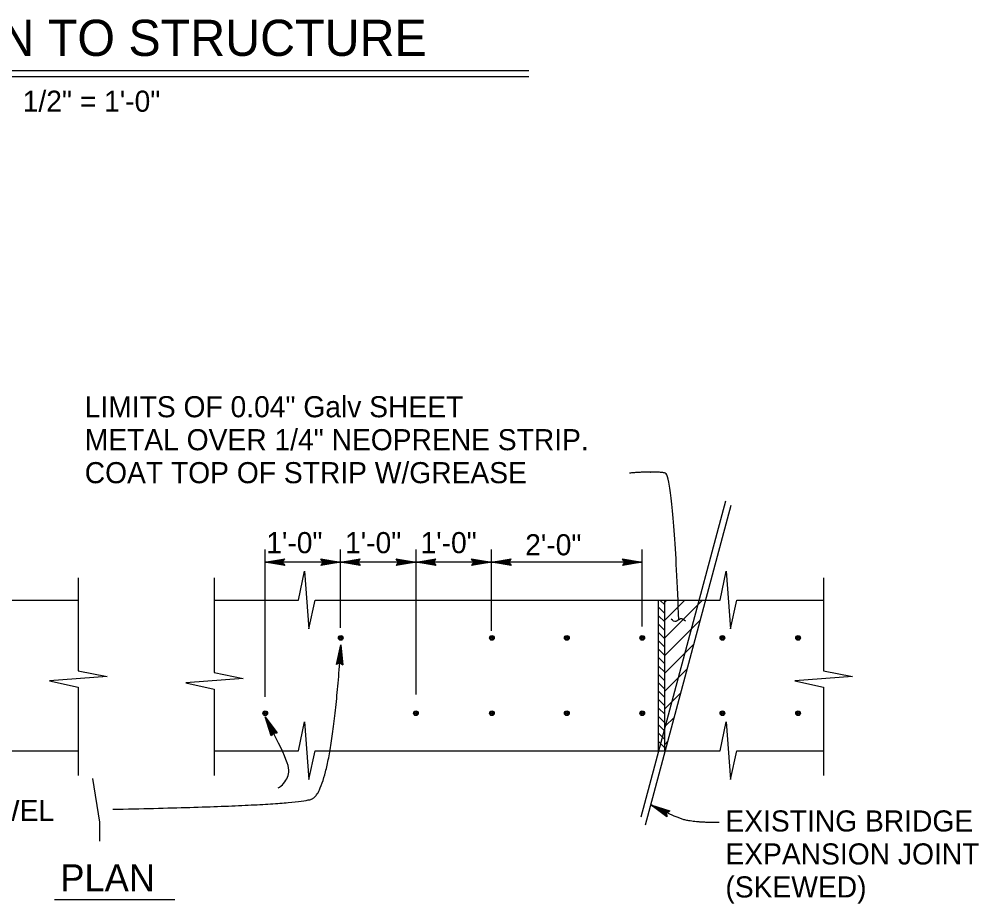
# Model space of a CAD drawing. Extents: x 6348715.77 to 6348718.6, y 1974615.77 to 1974617.6.
# Drawn here: x 6348717.425 to 6348717.955, y 1974616.601 to 1974617.09 of the extents above; entities that cross this region are included whole.
import ezdxf

# ---------------------------------------------------------------- set-up
doc = ezdxf.new("R2010")
doc.units = 0
for name, color, linetype in [('14 Ramp Anno', 7, 'Continuous'), ('212 Leaders and Dim Lines', 7, 'Continuous'), ('213 Rebar', 7, 'Continuous'), ('214 Text and Titles', 7, 'Continuous'), ('240 Concrete', 7, 'Continuous')]:
    doc.layers.add(name, color=color, linetype=linetype)

msp = doc.modelspace()

# ---------------------------------------------------------------- linework, layer by layer
at = {"layer": '14 Ramp Anno'}
for p, q in [((6348717.60009, 1974616.73368), (6348717.60262, 1974616.74448)), ((6348717.60056, 1974616.73394), (6348717.60262, 1974616.74448)), ((6348717.60262, 1974616.74448), (6348717.60103, 1974616.73419)), ((6348717.60262, 1974616.74448), (6348717.60151, 1974616.73444)), ((6348717.60198, 1974616.73469), (6348717.60262, 1974616.74448)), ((6348717.60242, 1974616.73438), (6348717.60262, 1974616.74448)), ((6348717.60262, 1974616.74448), (6348717.60373, 1974616.73345)), ((6348717.60286, 1974616.73407), (6348717.60262, 1974616.74448)), ((6348717.60262, 1974616.74448), (6348717.60329, 1974616.73376)), ((6348717.60103, 1974616.73419), (6348717.60009, 1974616.73368)), ((6348717.60103, 1974616.73419), (6348717.60198, 1974616.73469)), ((6348717.60198, 1974616.73469), (6348717.60286, 1974616.73407)), ((6348717.60286, 1974616.73407), (6348717.60373, 1974616.73345)), ((6348717.56522, 1974616.69593), (6348717.56077, 1974616.70467)), ((6348717.56411, 1974616.6941), (6348717.56077, 1974616.70467)), ((6348717.56077, 1974616.70467), (6348717.56736, 1974616.69576)), ((6348717.56629, 1974616.69585), (6348717.56077, 1974616.70467)), ((6348717.56077, 1974616.70467), (6348717.56467, 1974616.69502)), ((6348717.56439, 1974616.69456), (6348717.56077, 1974616.70467)), ((6348717.56077, 1974616.70467), (6348717.56495, 1974616.69547)), ((6348717.56576, 1974616.69589), (6348717.56077, 1974616.70467)), ((6348717.56077, 1974616.70467), (6348717.56683, 1974616.6958)), ((6348717.56467, 1974616.69502), (6348717.56411, 1974616.6941)), ((6348717.56467, 1974616.69502), (6348717.56522, 1974616.69593)), ((6348717.56522, 1974616.69593), (6348717.56629, 1974616.69585)), ((6348717.56629, 1974616.69585), (6348717.56736, 1974616.69576)), ((6348717.7826, 1974616.65154), (6348717.7739, 1974616.6561)), ((6348717.78274, 1974616.6494), (6348717.7739, 1974616.6561)), ((6348717.7739, 1974616.6561), (6348717.78444, 1974616.65264)), ((6348717.78352, 1974616.65209), (6348717.7739, 1974616.6561)), ((6348717.7739, 1974616.6561), (6348717.78267, 1974616.65047)), ((6348717.78271, 1974616.64994), (6348717.7739, 1974616.6561)), ((6348717.7739, 1974616.6561), (6348717.78263, 1974616.65101)), ((6348717.78306, 1974616.65182), (6348717.7739, 1974616.6561)), ((6348717.7739, 1974616.6561), (6348717.78398, 1974616.65237)), ((6348717.7826, 1974616.65154), (6348717.78352, 1974616.65209)), ((6348717.78352, 1974616.65209), (6348717.78444, 1974616.65264)), ((6348717.78267, 1974616.65047), (6348717.7826, 1974616.65154)), ((6348717.78267, 1974616.65047), (6348717.78274, 1974616.6494))]:
    msp.add_line(p, q, dxfattribs=at)
msp.add_open_spline([(6348717.79302, 1974616.75759), (6348717.79212, 1974616.75842), (6348717.79035, 1974616.75958), (6348717.78784, 1974616.75663), (6348717.78606, 1974616.75779), (6348717.78517, 1974616.75862)], degree=3, dxfattribs=at)
at = {"layer": '212 Leaders and Dim Lines'}
for p, q in [((6348717.56067, 1974616.71582), (6348717.56067, 1974616.79713)), ((6348717.60234, 1974616.75386), (6348717.60234, 1974616.79713)), ((6348717.64412, 1974616.7171), (6348717.64412, 1974616.79713)), ((6348717.68579, 1974616.75227), (6348717.68579, 1974616.79713)), ((6348717.76912, 1974616.75454), (6348717.76912, 1974616.79713)), ((6348717.56056, 1974616.79025), (6348717.57149, 1974616.79208)), ((6348717.56056, 1974616.79025), (6348717.57121, 1974616.79162)), ((6348717.57093, 1974616.79117), (6348717.56056, 1974616.79025)), ((6348717.57065, 1974616.79071), (6348717.56056, 1974616.79025)), ((6348717.60234, 1974616.79025), (6348717.56056, 1974616.79025)), ((6348717.57037, 1974616.79025), (6348717.56056, 1974616.79025)), ((6348717.57149, 1974616.78843), (6348717.56056, 1974616.79025)), ((6348717.56056, 1974616.79025), (6348717.57093, 1974616.78934)), ((6348717.57121, 1974616.78888), (6348717.56056, 1974616.79025)), ((6348717.56056, 1974616.79025), (6348717.57065, 1974616.7898)), ((6348717.57037, 1974616.79025), (6348717.57093, 1974616.79117)), ((6348717.57093, 1974616.78934), (6348717.57037, 1974616.79025)), ((6348717.57093, 1974616.79117), (6348717.57149, 1974616.79208)), ((6348717.59196, 1974616.79117), (6348717.5914, 1974616.79208)), ((6348717.5914, 1974616.79208), (6348717.60234, 1974616.79025)), ((6348717.60234, 1974616.79025), (6348717.5914, 1974616.78843)), ((6348717.59168, 1974616.79162), (6348717.60234, 1974616.79025)), ((6348717.60234, 1974616.79025), (6348717.59168, 1974616.78888)), ((6348717.60234, 1974616.79025), (6348717.59196, 1974616.79117)), ((6348717.59196, 1974616.79117), (6348717.59253, 1974616.79025)), ((6348717.59196, 1974616.78934), (6348717.60234, 1974616.79025)), ((6348717.59253, 1974616.79025), (6348717.59196, 1974616.78934)), ((6348717.60234, 1974616.79025), (6348717.59224, 1974616.79071)), ((6348717.59224, 1974616.7898), (6348717.60234, 1974616.79025)), ((6348717.59253, 1974616.79025), (6348717.60234, 1974616.79025)), ((6348717.60234, 1974616.79025), (6348717.61328, 1974616.79208)), ((6348717.60234, 1974616.79025), (6348717.61299, 1974616.79162)), ((6348717.61271, 1974616.79117), (6348717.60234, 1974616.79025)), ((6348717.61243, 1974616.79071), (6348717.60234, 1974616.79025)), ((6348717.64412, 1974616.79025), (6348717.60234, 1974616.79025)), ((6348717.61215, 1974616.79025), (6348717.60234, 1974616.79025)), ((6348717.61328, 1974616.78843), (6348717.60234, 1974616.79025)), ((6348717.60234, 1974616.79025), (6348717.61271, 1974616.78934)), ((6348717.61299, 1974616.78888), (6348717.60234, 1974616.79025)), ((6348717.60234, 1974616.79025), (6348717.61243, 1974616.7898)), ((6348717.61215, 1974616.79025), (6348717.61271, 1974616.79117)), ((6348717.61271, 1974616.78934), (6348717.61215, 1974616.79025)), ((6348717.61271, 1974616.79117), (6348717.61328, 1974616.79208)), ((6348717.63374, 1974616.79117), (6348717.63318, 1974616.79208)), ((6348717.63318, 1974616.79208), (6348717.64412, 1974616.79025)), ((6348717.64412, 1974616.79025), (6348717.63318, 1974616.78843)), ((6348717.63346, 1974616.79162), (6348717.64412, 1974616.79025)), ((6348717.64412, 1974616.79025), (6348717.63346, 1974616.78888)), ((6348717.64412, 1974616.79025), (6348717.63374, 1974616.79117)), ((6348717.63374, 1974616.79117), (6348717.63431, 1974616.79025)), ((6348717.63374, 1974616.78934), (6348717.64412, 1974616.79025)), ((6348717.63431, 1974616.79025), (6348717.63374, 1974616.78934)), ((6348717.64412, 1974616.79025), (6348717.63402, 1974616.79071)), ((6348717.63402, 1974616.7898), (6348717.64412, 1974616.79025)), ((6348717.63431, 1974616.79025), (6348717.64412, 1974616.79025)), ((6348717.64412, 1974616.79025), (6348717.65506, 1974616.79208)), ((6348717.64412, 1974616.79025), (6348717.65477, 1974616.79162)), ((6348717.65449, 1974616.79117), (6348717.64412, 1974616.79025)), ((6348717.65421, 1974616.79071), (6348717.64412, 1974616.79025)), ((6348717.68579, 1974616.79025), (6348717.64412, 1974616.79025)), ((6348717.65393, 1974616.79025), (6348717.64412, 1974616.79025)), ((6348717.65506, 1974616.78843), (6348717.64412, 1974616.79025)), ((6348717.64412, 1974616.79025), (6348717.65449, 1974616.78934)), ((6348717.65477, 1974616.78888), (6348717.64412, 1974616.79025)), ((6348717.64412, 1974616.79025), (6348717.65421, 1974616.7898)), ((6348717.65393, 1974616.79025), (6348717.65449, 1974616.79117)), ((6348717.65449, 1974616.78934), (6348717.65393, 1974616.79025)), ((6348717.65449, 1974616.79117), (6348717.65506, 1974616.79208)), ((6348717.67541, 1974616.79117), (6348717.67485, 1974616.79208)), ((6348717.67485, 1974616.79208), (6348717.68579, 1974616.79025)), ((6348717.68579, 1974616.79025), (6348717.67485, 1974616.78843)), ((6348717.67513, 1974616.79162), (6348717.68579, 1974616.79025)), ((6348717.68579, 1974616.79025), (6348717.67513, 1974616.78888)), ((6348717.68579, 1974616.79025), (6348717.67541, 1974616.79117)), ((6348717.67541, 1974616.79117), (6348717.67597, 1974616.79025)), ((6348717.67541, 1974616.78934), (6348717.68579, 1974616.79025)), ((6348717.67597, 1974616.79025), (6348717.67541, 1974616.78934)), ((6348717.68579, 1974616.79025), (6348717.67569, 1974616.79071)), ((6348717.67569, 1974616.7898), (6348717.68579, 1974616.79025)), ((6348717.67597, 1974616.79025), (6348717.68579, 1974616.79025)), ((6348717.68579, 1974616.79025), (6348717.69672, 1974616.79208)), ((6348717.68579, 1974616.79025), (6348717.69644, 1974616.79162)), ((6348717.69616, 1974616.79117), (6348717.68579, 1974616.79025)), ((6348717.69588, 1974616.79071), (6348717.68579, 1974616.79025)), ((6348717.76912, 1974616.79025), (6348717.68579, 1974616.79025)), ((6348717.6956, 1974616.79025), (6348717.68579, 1974616.79025)), ((6348717.69672, 1974616.78843), (6348717.68579, 1974616.79025)), ((6348717.68579, 1974616.79025), (6348717.69616, 1974616.78934)), ((6348717.69644, 1974616.78888), (6348717.68579, 1974616.79025)), ((6348717.68579, 1974616.79025), (6348717.69588, 1974616.7898)), ((6348717.6956, 1974616.79025), (6348717.69616, 1974616.79117)), ((6348717.69616, 1974616.78934), (6348717.6956, 1974616.79025)), ((6348717.69616, 1974616.79117), (6348717.69672, 1974616.79208)), ((6348717.75875, 1974616.79117), (6348717.75819, 1974616.79208)), ((6348717.75819, 1974616.79208), (6348717.76912, 1974616.79025)), ((6348717.76912, 1974616.79025), (6348717.75819, 1974616.78843)), ((6348717.75847, 1974616.79162), (6348717.76912, 1974616.79025)), ((6348717.76912, 1974616.79025), (6348717.75847, 1974616.78888)), ((6348717.76912, 1974616.79025), (6348717.75875, 1974616.79117)), ((6348717.75875, 1974616.79117), (6348717.75931, 1974616.79025)), ((6348717.75875, 1974616.78934), (6348717.76912, 1974616.79025)), ((6348717.75931, 1974616.79025), (6348717.75875, 1974616.78934)), ((6348717.76912, 1974616.79025), (6348717.75903, 1974616.79071)), ((6348717.75903, 1974616.7898), (6348717.76912, 1974616.79025)), ((6348717.75931, 1974616.79025), (6348717.76912, 1974616.79025)), ((6348717.57093, 1974616.78934), (6348717.57149, 1974616.78843)), ((6348717.59196, 1974616.78934), (6348717.5914, 1974616.78843)), ((6348717.61271, 1974616.78934), (6348717.61328, 1974616.78843)), ((6348717.63374, 1974616.78934), (6348717.63318, 1974616.78843)), ((6348717.65449, 1974616.78934), (6348717.65506, 1974616.78843)), ((6348717.67541, 1974616.78934), (6348717.67485, 1974616.78843)), ((6348717.69616, 1974616.78934), (6348717.69672, 1974616.78843)), ((6348717.75875, 1974616.78934), (6348717.75819, 1974616.78843))]:
    msp.add_line(p, q, dxfattribs=at)
for points, degree in [([(6348717.78942, 1974616.75826), (6348717.78621, 1974616.83798), (6348717.77771, 1974616.8407), (6348717.76213, 1974616.83943)], 2), ([(6348717.47652, 1974616.6536), (6348717.57503, 1974616.65556), (6348717.59731, 1974616.6627), (6348717.60262, 1974616.74448)], 2), ([(6348717.5679, 1974616.66541), (6348717.57005, 1974616.66649), (6348717.57402, 1974616.67154), (6348717.57429, 1974616.67827), (6348717.56207, 1974616.70212), (6348717.56162, 1974616.70299), (6348717.56119, 1974616.70384), (6348717.56077, 1974616.70467)], 3), ([(6348717.81173, 1974616.64621), (6348717.79702, 1974616.64621), (6348717.78558, 1974616.64998), (6348717.7739, 1974616.6561)], 2)]:
    msp.add_open_spline(points, degree=degree, dxfattribs=at)
at = {"layer": '213 Rebar'}
for p, q in [((6348717.46534, 1974616.67054), (6348717.46919, 1974616.64638)), ((6348717.46919, 1974616.64638), (6348717.46919, 1974616.63604))]:
    msp.add_line(p, q, dxfattribs=at)
for centre, radius in [((6348717.60251, 1974616.7483), 0.00131), ((6348717.60251, 1974616.7483), 0.000972), ((6348717.60251, 1974616.7483), 0.000485), ((6348717.68603, 1974616.7483), 0.00131), ((6348717.68603, 1974616.7483), 0.000972), ((6348717.68603, 1974616.7483), 0.000485), ((6348717.72747, 1974616.7483), 0.00131), ((6348717.72747, 1974616.7483), 0.000972), ((6348717.72747, 1974616.7483), 0.000485), ((6348717.76913, 1974616.7483), 0.00131), ((6348717.76913, 1974616.7483), 0.000972), ((6348717.76913, 1974616.7483), 0.000485), ((6348717.81351, 1974616.7483), 0.00131), ((6348717.81351, 1974616.7483), 0.000972), ((6348717.81351, 1974616.7483), 0.000485), ((6348717.85534, 1974616.7483), 0.00131), ((6348717.85534, 1974616.7483), 0.000972), ((6348717.85534, 1974616.7483), 0.000485), ((6348717.56074, 1974616.70665), 0.00131), ((6348717.56074, 1974616.70665), 0.000972), ((6348717.56074, 1974616.70665), 0.000485), ((6348717.64404, 1974616.70665), 0.00131), ((6348717.64404, 1974616.70665), 0.000972), ((6348717.64404, 1974616.70665), 0.000485), ((6348717.68603, 1974616.70665), 0.00131), ((6348717.68603, 1974616.70665), 0.000972), ((6348717.68603, 1974616.70665), 0.000485), ((6348717.72747, 1974616.70665), 0.00131), ((6348717.72747, 1974616.70665), 0.000972), ((6348717.72747, 1974616.70665), 0.000485), ((6348717.76913, 1974616.70665), 0.00131), ((6348717.76913, 1974616.70665), 0.000972), ((6348717.76913, 1974616.70665), 0.000485), ((6348717.81351, 1974616.70665), 0.00131), ((6348717.81351, 1974616.70665), 0.000972), ((6348717.81351, 1974616.70665), 0.000485), ((6348717.85534, 1974616.70665), 0.00131), ((6348717.85534, 1974616.70665), 0.000972), ((6348717.85534, 1974616.70665), 0.000485)]:
    msp.add_circle(centre, radius, dxfattribs=at)
at = {"layer": '214 Text and Titles'}
for p, q in [((6348717.24997, 1974617.062), (6348717.70638, 1974617.062)), ((6348717.24997, 1974617.05876), (6348717.70638, 1974617.05876)), ((6348717.44422, 1974616.60366), (6348717.51071, 1974616.60366))]:
    msp.add_line(p, q, dxfattribs=at)
at = {"layer": '240 Concrete'}
for p, q in [((6348717.76853, 1974616.64945), (6348717.81533, 1974616.82414)), ((6348717.77094, 1974616.64503), (6348717.81828, 1974616.82172)), ((6348717.57919, 1974616.76925), (6348717.58247, 1974616.78529)), ((6348717.58247, 1974616.78529), (6348717.58488, 1974616.75343)), ((6348717.81227, 1974616.76925), (6348717.81556, 1974616.78529)), ((6348717.81556, 1974616.78529), (6348717.81796, 1974616.75343)), ((6348717.45738, 1974616.78159), (6348717.45738, 1974616.73021)), ((6348717.53259, 1974616.78158), (6348717.53259, 1974616.72918)), ((6348717.86927, 1974616.78158), (6348717.86927, 1974616.73021)), ((6348717.40955, 1974616.76925), (6348717.45738, 1974616.76925)), ((6348717.53259, 1974616.76925), (6348717.57919, 1974616.76925)), ((6348717.58488, 1974616.75343), (6348717.58836, 1974616.76925)), ((6348717.58836, 1974616.76925), (6348717.68579, 1974616.76926)), ((6348717.68579, 1974616.76925), (6348717.81227, 1974616.76925)), ((6348717.77812, 1974616.68592), (6348717.77812, 1974616.76925)), ((6348717.77886, 1974616.76925), (6348717.78159, 1974616.76652)), ((6348717.78159, 1974616.68592), (6348717.78159, 1974616.76925)), ((6348717.78159, 1974616.76804), (6348717.78281, 1974616.76925)), ((6348717.78159, 1974616.75822), (6348717.79263, 1974616.76925)), ((6348717.78159, 1974616.7484), (6348717.80245, 1974616.76925)), ((6348717.81796, 1974616.75343), (6348717.82144, 1974616.76925)), ((6348717.82144, 1974616.76925), (6348717.86927, 1974616.76925)), ((6348717.77812, 1974616.76535), (6348717.78159, 1974616.76188)), ((6348717.77812, 1974616.76061), (6348717.78159, 1974616.75714)), ((6348717.78159, 1974616.73857), (6348717.80128, 1974616.75826)), ((6348717.77812, 1974616.75597), (6348717.78159, 1974616.7525)), ((6348717.77812, 1974616.75133), (6348717.78159, 1974616.74786)), ((6348717.77812, 1974616.74669), (6348717.78159, 1974616.74322)), ((6348717.78159, 1974616.72875), (6348717.79768, 1974616.74484)), ((6348717.77812, 1974616.74205), (6348717.78159, 1974616.73858)), ((6348717.77812, 1974616.73741), (6348717.78159, 1974616.73394)), ((6348717.77812, 1974616.73277), (6348717.78159, 1974616.7293)), ((6348717.47342, 1974616.72693), (6348717.44156, 1974616.72452)), ((6348717.45738, 1974616.73021), (6348717.47342, 1974616.72693)), ((6348717.53259, 1974616.72918), (6348717.54862, 1974616.72589)), ((6348717.77812, 1974616.72813), (6348717.78159, 1974616.72466)), ((6348717.78159, 1974616.71893), (6348717.79409, 1974616.73143)), ((6348717.8853, 1974616.72693), (6348717.85344, 1974616.72452)), ((6348717.86927, 1974616.73021), (6348717.8853, 1974616.72693)), ((6348717.44156, 1974616.72452), (6348717.45738, 1974616.72104)), ((6348717.45738, 1974616.72104), (6348717.45738, 1974616.67218)), ((6348717.54862, 1974616.72589), (6348717.51676, 1974616.72349)), ((6348717.51676, 1974616.72349), (6348717.53259, 1974616.72001)), ((6348717.77812, 1974616.72349), (6348717.78159, 1974616.72002)), ((6348717.85344, 1974616.72452), (6348717.86927, 1974616.72104)), ((6348717.86927, 1974616.72104), (6348717.86927, 1974616.67219)), ((6348717.53259, 1974616.72001), (6348717.53259, 1974616.67218)), ((6348717.77812, 1974616.71885), (6348717.78159, 1974616.71538)), ((6348717.78159, 1974616.70911), (6348717.79049, 1974616.71801)), ((6348717.77812, 1974616.71421), (6348717.78159, 1974616.71074)), ((6348717.77812, 1974616.70957), (6348717.78159, 1974616.7061)), ((6348717.57919, 1974616.68592), (6348717.58248, 1974616.70195)), ((6348717.58248, 1974616.70195), (6348717.58488, 1974616.67009)), ((6348717.77812, 1974616.70493), (6348717.78159, 1974616.70146)), ((6348717.77812, 1974616.70029), (6348717.78159, 1974616.69682)), ((6348717.78159, 1974616.69929), (6348717.7869, 1974616.70459)), ((6348717.81227, 1974616.68592), (6348717.81556, 1974616.70195)), ((6348717.81556, 1974616.70195), (6348717.81796, 1974616.67009)), ((6348717.77812, 1974616.69565), (6348717.78159, 1974616.69218)), ((6348717.77812, 1974616.69103), (6348717.78148, 1974616.68768)), ((6348717.78159, 1974616.68947), (6348717.7833, 1974616.69118)), ((6348717.40955, 1974616.68592), (6348717.45738, 1974616.68592)), ((6348717.53259, 1974616.68592), (6348717.57919, 1974616.68592)), ((6348717.58488, 1974616.67009), (6348717.58836, 1974616.68592)), ((6348717.58836, 1974616.68592), (6348717.68579, 1974616.68592)), ((6348717.68579, 1974616.68592), (6348717.81227, 1974616.68592)), ((6348717.77809, 1974616.68637), (6348717.77854, 1974616.68592)), ((6348717.81796, 1974616.67009), (6348717.82144, 1974616.68592)), ((6348717.82144, 1974616.68592), (6348717.86927, 1974616.68592))]:
    msp.add_line(p, q, dxfattribs=at)

# ---------------------------------------------------------------- texts
at = {"layer": '212 Leaders and Dim Lines'}
for s, height, p in [('1/2" = 1\'-0"', 0.0116668, (6348717.42667, 1974617.03919)), ('1\'-0"', 0.011667, (6348717.56132, 1974616.79516)), ('1\'-0"', 0.011667, (6348717.60488, 1974616.79516)), ('1\'-0"', 0.011667, (6348717.64659, 1974616.79516)), ('2\'-0"', 0.011667, (6348717.70446, 1974616.79398))]:
    msp.add_text(s, height=height, dxfattribs=at).set_placement(p)
at = {"layer": '214 Text and Titles'}
for s, height, p in [('CONNECTION TO STRUCTURE', 0.0200026, (6348717.2533, 1974617.07007)), ('LIMITS OF 0.04" Galv SHEET', 0.0116668, (6348717.46096, 1974616.8703)), ('METAL OVER 1/4" NEOPRENE STRIP.  ', 0.0116668, (6348717.46096, 1974616.85207)), ('COAT TOP OF STRIP W/GREASE', 0.0116668, (6348717.46096, 1974616.83384)), ('#6 DOWEL', 0.011667, (6348717.36513, 1974616.64704)), ('EXISTING BRIDGE ', 0.0116668, (6348717.81514, 1974616.64129)), ('EXPANSION JOINT ', 0.0116668, (6348717.81514, 1974616.62306)), ('PLAN', 0.015002, (6348717.44744, 1974616.60818)), ('(SKEWED)', 0.011667, (6348717.81514, 1974616.60483))]:
    msp.add_text(s, height=height, dxfattribs=at).set_placement(p)

doc.saveas('drawing.dxf')
